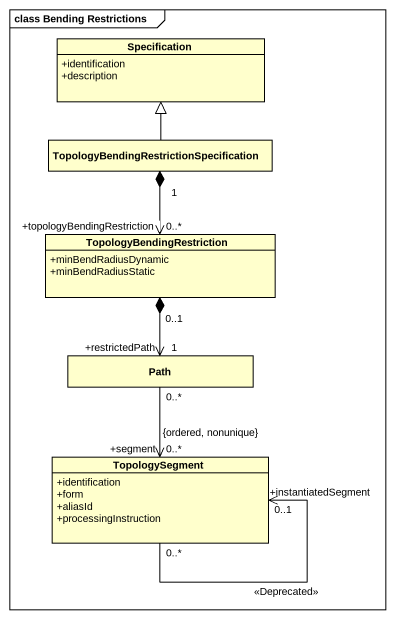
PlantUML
@startuml
mainframe class Bending Restrictions
hide circle
hide empty members
skinparam classAttributeIconSize 0
class Specification {
  +identification
  +description
}
class "TopologyBendingRestrictionSpecification" as TopologyBendingRestrictionSp
class TopologyBendingRestriction {
  +minBendRadiusDynamic
  +minBendRadiusStatic
}
class Path
class TopologySegment {
  +identification
  +form
  +aliasId
  +processingInstruction
}
TopologyBendingRestrictionSp -up-|> Specification
TopologyBendingRestrictionSp "1" *--> "0..*\n+topologyBendingRestriction" TopologyBendingRestriction
TopologyBendingRestriction "0..1" *--> "1\n+restrictedPath" Path
Path "0..*" --> "+segment\n0..*\n{ordered, nonunique}" TopologySegment
TopologySegment "0..*" --> "+instantiatedSegment\n0..1" TopologySegment : <<Deprecated>>
@enduml
